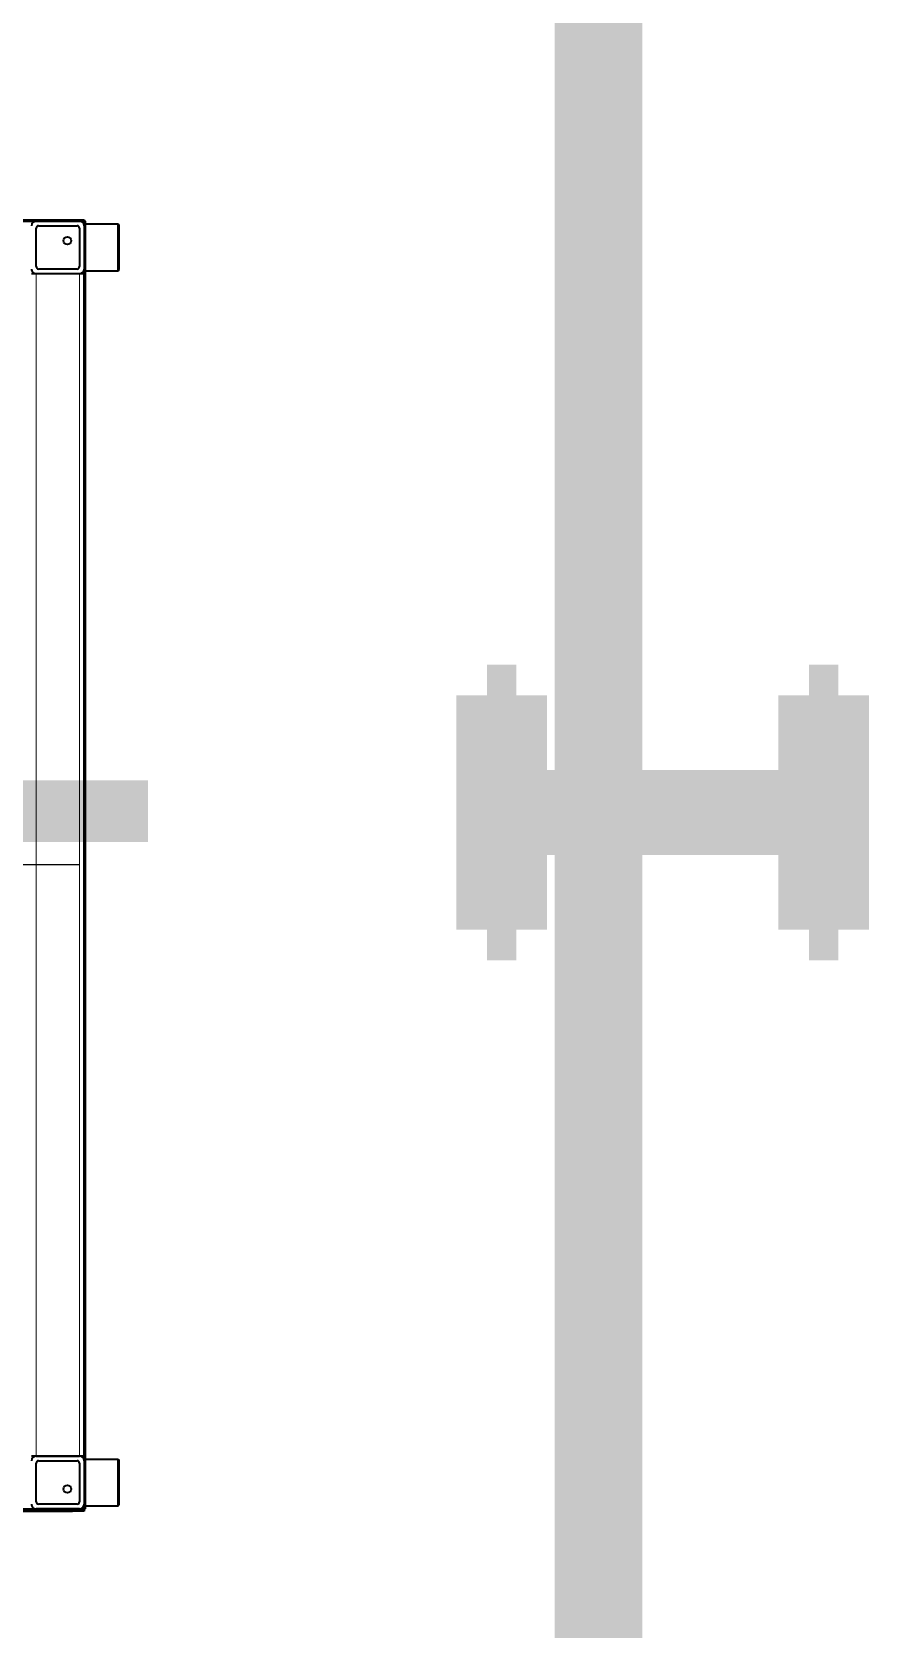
# Model space of a CAD drawing. Header units: inches. Extents: x 185496 to 352137, y 107182 to 179410.
# Drawn here: x 245675 to 246389, y 154722 to 156086 of the extents above; entities that cross this region are included whole.
import ezdxf

# ---------------------------------------------------------------- set-up
doc = ezdxf.new("R2010")
doc.units = ezdxf.units.IN
doc.header["$MEASUREMENT"] = 0
for name, color, linetype in [('CSX', 3, 'Continuous'), ('DIM', 2, 'Continuous'), ('ZSX', 4, 'Continuous')]:
    doc.layers.add(name, color=color, linetype=linetype)

# ---------------------------------------------------------------- blocks, each defined once
blk = doc.blocks.new('生产区')
at = {"layer": 'CSX', "ltscale": 100, "const_width": 0.5, "elevation": 0}
blk.add_lwpolyline([(120728.0789, 1573.4186), (120728.0789, 1448.7519)], dxfattribs=at)
at = {"layer": 'ZSX', "const_width": 0.35}
for points in [[(120727.4444, 1477.0852), (120727.4444, 1478.4186)], [(120727.611, 1478.4186), (120727.4444, 1478.4186)], [(120727.611, 1477.0852), (120727.611, 1478.4186)], [(120729.2777, 1477.0852), (120729.2777, 1478.4186)], [(120729.4444, 1478.4186), (120729.2777, 1478.4186)], [(120729.4444, 1477.0852), (120729.4444, 1478.4186)], [(120729.2777, 1477.8186), (120727.611, 1477.8186)], [(120729.2777, 1477.6852), (120727.611, 1477.6852)], [(120727.611, 1477.0852), (120727.4444, 1477.0852)], [(120729.4444, 1477.0852), (120729.2777, 1477.0852)]]:
    blk.add_lwpolyline(points, dxfattribs=at)
at = {"layer": 'ZSX', "color": 0, "const_width": 0.35, "elevation": -1257.5994}
blk.add_lwpolyline([(120680.409, 1477.7595), (120725.5134, 1477.7595)], dxfattribs=at)
blk = doc.blocks.new('liaojia')
at = {"color": 7, "lineweight": 35, "ltscale": 0.003536}
for p, q in [((799088.8, -279324.7), (799089.8, -279323.7)), ((799128.8, -279324.7), (799127.8, -279323.7)), ((800143.8, -279324.7), (800144.8, -279323.7)), ((800183.8, -279324.7), (800182.8, -279323.7)), ((799088.8, -279352.7), (799089.8, -279353.7)), ((799128.8, -279352.7), (799127.8, -279353.7)), ((800143.8, -279352.7), (800144.8, -279353.7)), ((800183.8, -279352.7), (800182.8, -279353.7))]:
    blk.add_line(p, q, dxfattribs=at)
at = {"color": 7, "lineweight": 35, "ltscale": 0.1}
for p, q in [((799128.8, -279324.7), (799088.8, -279324.7)), ((800183.8, -279324.7), (800143.8, -279324.7)), ((799128.8, -279352.7), (799088.8, -279352.7)), ((800183.8, -279352.7), (800143.8, -279352.7))]:
    blk.add_line(p, q, dxfattribs=at)
at = {"color": 7, "lineweight": 35, "ltscale": 0.07}
for p, q in [((799088.8, -279352.7), (799088.8, -279324.7)), ((799128.8, -279352.7), (799128.8, -279324.7)), ((800143.8, -279352.7), (800143.8, -279324.7)), ((800183.8, -279352.7), (800183.8, -279324.7))]:
    blk.add_line(p, q, dxfattribs=at)
at = {"color": 7, "lineweight": 35, "ltscale": 0.095}
for p, q in [((799127.8, -279323.7), (799089.8, -279323.7)), ((800182.8, -279323.7), (800144.8, -279323.7))]:
    blk.add_line(p, q, dxfattribs=at)
at = {"color": 7, "lineweight": 35, "ltscale": 0.0025}
for p, q in [((799085.3, -279353.7), (799086.3, -279353.7)), ((799086.3, -279352.7), (799086.3, -279353.7)), ((800186.3, -279352.7), (800186.3, -279353.7)), ((800186.3, -279353.7), (800187.3, -279353.7)), ((800187.3, -279353.7), (800188.3, -279353.7))]:
    blk.add_line(p, q, dxfattribs=at)
at = {"color": 7, "lineweight": 35}
for p, q in [((799085.3, -280753.7), (799085.3, -279353.7)), ((799086.3, -280753.7), (799086.3, -279353.7)), ((800143.8, -279352.7), (799128.8, -279352.7)), ((800141.3, -279353.7), (799131.3, -279353.7)), ((800186.3, -280753.7), (800186.3, -279353.7)), ((800187.3, -280753.7), (800187.3, -279353.7)), ((800188.3, -279593.7), (800188.3, -279363.7))]:
    blk.add_line(p, q, dxfattribs=at)
at = {"color": 7, "lineweight": 35, "ltscale": 0.006253}
blk.add_line((799088.8, -279352.7), (799086.3, -279352.7), dxfattribs=at)
at = {"color": 7, "lineweight": 35, "ltscale": 0.008751}
for p, q in [((799089.8, -279353.7), (799086.3, -279353.7)), ((799131.3, -279353.7), (799127.8, -279353.7))]:
    blk.add_line(p, q, dxfattribs=at)
at = {"color": 7, "lineweight": 35, "ltscale": 0.0925}
for p, q in [((799086.3, -279394.7), (799086.3, -279357.7)), ((799090.3, -279353.7), (799127.3, -279353.7)), ((799131.3, -279357.7), (799131.3, -279394.7)), ((800141.3, -279357.7), (800141.3, -279394.7)), ((800141.3, -279394.7), (800141.3, -279357.7)), ((800145.3, -279353.7), (800182.3, -279353.7)), ((800186.3, -279357.7), (800186.3, -279394.7))]:
    blk.add_line(p, q, dxfattribs=at)
at = {"color": 7, "lineweight": 35, "ltscale": 0.001222}
for p, q in [((799090.3, -279353.7), (799089.8, -279353.7)), ((799127.8, -279353.7), (799127.3, -279353.7))]:
    blk.add_line(p, q, dxfattribs=at)
at = {"color": 7, "lineweight": 35, "ltscale": 0.0825}
for p, q in [((799090.3, -279392.7), (799090.3, -279359.7)), ((799092.3, -279357.7), (799125.3, -279357.7)), ((799127.3, -279359.7), (799127.3, -279392.7)), ((800145.3, -279392.7), (800145.3, -279359.7)), ((800147.3, -279357.7), (800180.3, -279357.7)), ((800182.3, -279359.7), (800182.3, -279392.7)), ((799125.3, -279394.7), (799092.3, -279394.7)), ((800180.3, -279394.7), (800147.3, -279394.7))]:
    blk.add_line(p, q, dxfattribs=at)
at = {"color": 7, "lineweight": 35, "ltscale": 0.002228}
for p, q in [((799091.2, -279358), (799090.6, -279358.7)), ((800182, -279358.7), (800181.3, -279358))]:
    blk.add_line(p, q, dxfattribs=at)
at = {"color": 7, "lineweight": 35, "ltscale": 0.000317574}
blk.add_line((799131.3, -279356.7), (799131.1, -279356.7), dxfattribs=at)
at = {"color": 7, "lineweight": 35, "ltscale": 0.01}
for p, q in [((799131.3, -279353.7), (799131.3, -279357.7)), ((800141.3, -279353.7), (800141.3, -279357.7)), ((799131.3, -279394.7), (799131.3, -279398.7)), ((800141.3, -279394.7), (800141.3, -279398.7))]:
    blk.add_line(p, q, dxfattribs=at)
at = {"color": 7, "lineweight": 13}
for p, q in [((800141.3, -279357.7), (799131.3, -279357.7)), ((800141.3, -279394.7), (799131.3, -279394.7))]:
    blk.add_line(p, q, dxfattribs=at)
at = {"color": 7, "lineweight": 35, "ltscale": 0.008749}
for p, q in [((800144.8, -279353.7), (800141.3, -279353.7)), ((800186.3, -279353.7), (800182.8, -279353.7))]:
    blk.add_line(p, q, dxfattribs=at)
at = {"color": 7, "lineweight": 35, "ltscale": 0.000317383}
blk.add_line((800141.4, -279356.7), (800141.3, -279356.7), dxfattribs=at)
at = {"color": 7, "lineweight": 35, "ltscale": 0.001221}
for p, q in [((800145.3, -279353.7), (800144.8, -279353.7)), ((800182.8, -279353.7), (800182.3, -279353.7))]:
    blk.add_line(p, q, dxfattribs=at)
at = {"color": 7, "lineweight": 35, "ltscale": 0.00625}
blk.add_line((800186.3, -279352.7), (800183.8, -279352.7), dxfattribs=at)
at = {"color": 7, "lineweight": 35, "ltscale": 0.025}
blk.add_line((800188.3, -279353.7), (800188.3, -279363.7), dxfattribs=at)
at = {"color": 7, "lineweight": 13, "ltscale": 0.0025}
blk.add_line((800187.3, -279363.7), (800188.3, -279363.7), dxfattribs=at)
at = {"color": 7, "lineweight": 35}
for centre in [(799103.1, -279368.1), (800169.4, -279368.1)]:
    blk.add_circle(centre, 3.32, dxfattribs=at)
for centre, radius, start, end in [((799090.3, -279357.7), 4, 90, 180), ((799092.3, -279359.7), 2, 90, 180), ((799125.3, -279359.7), 2, 0, 90), ((799127.3, -279357.7), 4, 0, 90), ((799135.3, -279357.7), 4, 179.2908, 180), ((800145.3, -279357.7), 4, 90, 180), ((800147.3, -279359.7), 2, 90, 180), ((800180.3, -279359.7), 2, 0, 90), ((800182.3, -279357.7), 4, 0, 90), ((799090.3, -279394.7), 4, 180, 270), ((799092.3, -279392.7), 2, 180, 270), ((799125.3, -279392.7), 2, 270, 0), ((799127.3, -279394.7), 4, 270, 0), ((799135.3, -279394.7), 4, 180.5044, 180.7179), ((800145.3, -279394.7), 4, 180, 270), ((800147.3, -279392.7), 2, 180, 270), ((800180.3, -279392.7), 2, 270, 0), ((800182.3, -279394.7), 4, 270, 0)]:
    blk.add_arc(centre, radius, start, end, dxfattribs=at)

msp = doc.modelspace()

# ---------------------------------------------------------------- linework, layer by layer
at = {"color": 5, "ltscale": 100}
msp.add_line((245715.11, 155374.98), (241234.9, 155374.98), dxfattribs=at)

# ---------------------------------------------------------------- block references
at = {"color": 30, "rotation": 270}
msp.add_blockref('liaojia', (525072.84, 955011.25), dxfattribs=at)
at = {"layer": 'DIM', "xscale": 150, "yscale": 150, "zscale": 150}
msp.add_blockref('生产区', (-17863053.45, -66243.05, 276290.76), dxfattribs=at)

doc.saveas('drawing.dxf')
